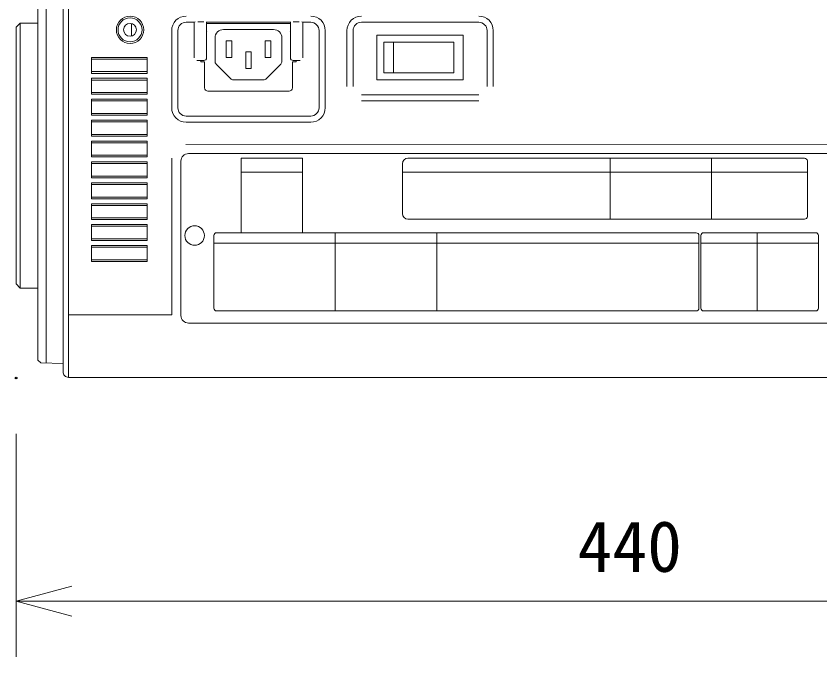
# Model space of a CAD drawing. Units: millimetres, scale not verified. Extents: x -62 to 63, y -56 to 57.
# Drawn here: x 17.1 to 45.91, y -7.34 to 15.64 of the extents above; entities that cross this region are included whole.
import ezdxf
from ezdxf.enums import TextEntityAlignment as Align

# ---------------------------------------------------------------- set-up
doc = ezdxf.new("R2010")
doc.units = ezdxf.units.MM
doc.header["$LTSCALE"] = 0.125
doc.header["$PDMODE"] = 32
doc.header["$PDSIZE"] = 0.0625
for name, color, linetype, lineweight in [('0-0_0', 7, 'Continuous', 9), ('0-3_GAIKEI', 7, 'Continuous', 18), ('0-6_SUNPO', 7, 'Continuous', 9)]:
    doc.layers.add(name, color=color, linetype=linetype, lineweight=lineweight)
doc.layers.add('0-7_Defpoints', color=7, linetype='Continuous')
doc.styles.add('ＭＳ ゴシック', font='')
doc.styles.get('ＭＳ ゴシック').set_extended_font_data('MS Gothic')

# ---------------------------------------------------------------- blocks, each defined once
blk = doc.blocks.new('_OPEN30')
at = {"layer": '0-0_0'}
blk.add_line((0, 0), (-1, 0), dxfattribs=at)
blk.add_lwpolyline([(-1, 0.26795), (0, 0), (-1, -0.26795)], dxfattribs=at)
blk = doc.blocks.new('D7')
at = {"layer": '0-6_SUNPO'}
for p, q in [((10.2823, 2.215), (10.2823, -5.785)), ((12.2823, -3.785), (52.2823, -3.785))]:
    blk.add_line(p, q, dxfattribs=at)
at = {"layer": '0-7_Defpoints'}
blk.add_point((10.2823, 4.215), dxfattribs=at)
at = {"layer": '0-6_SUNPO', "xscale": 2, "yscale": 2, "rotation": 180}
blk.add_blockref('_OPEN30', (10.2823, -3.785), dxfattribs=at)
at = {"layer": '0-6_SUNPO', "style": 'ＭＳ ゴシック'}
blk.add_text('440', height=1.833, dxfattribs=at).set_placement((30.4073, -3.285), align=Align.BOTTOM_LEFT)

msp = doc.modelspace()

# ---------------------------------------------------------------- linework, layer by layer
at = {"layer": '0-3_GAIKEI', "color": 1}
for p, q in [((18.9834, 2.6846), (18.9834, 18.1846)), ((18.1834, 17.672), (18.1834, 3.1971)), ((17.0995, 15.2346), (17.2495, 15.3846)), ((17.2495, 15.3846), (17.8741, 15.3846)), ((21.2334, 14.927), (21.2334, 15.3691)), ((23.4795, 15.4165), (23.198, 15.4165)), ((27.6601, 15.4165), (27.3795, 15.4165)), ((33.6822, 15.4165), (29.4795, 15.4165)), ((22.677, 12.3524), (22.677, 15.1165)), ((22.898, 15.1165), (22.898, 12.3524)), ((27.9601, 12.3524), (27.9601, 15.1165)), ((28.1812, 15.1165), (28.1812, 12.3524)), ((28.9584, 13.1163), (28.9584, 15.1165)), ((29.1795, 15.1165), (29.1795, 13.1163)), ((33.9822, 13.1163), (33.9822, 15.1165)), ((34.2032, 15.1165), (34.2032, 13.1163)), ((29.4793, 12.8165), (33.6823, 12.8165)), ((33.6823, 12.5954), (29.4793, 12.5954)), ((23.198, 12.0524), (27.6601, 12.0524)), ((27.6601, 11.8313), (23.198, 11.8313)), ((23.1794, 11.0382), (49.1203, 11.0407)), ((23.2799, 10.7084), (49.0199, 10.7109)), ((22.6807, 4.9213), (22.6802, 10.5388)), ((23.0099, 10.4384), (23.0105, 4.8984)), ((18.9834, 4.9246), (22.6807, 4.9246)), ((23.2805, 4.6284), (49.0205, 4.6309))]:
    msp.add_line(p, q, dxfattribs=at)
at = {"layer": '0-3_GAIKEI'}
for p, q in [((17.8834, 11.0562), (17.8834, 17.5671)), ((17.8834, 3.302), (17.8834, 11.0562)), ((17.9829, 3.2008), (17.8834, 3.302)), ((17.9829, 3.2008), (18.7834, 3.1863)), ((18.9834, 2.6846), (60.9495, 2.6846))]:
    msp.add_line(p, q, dxfattribs=at)
at = {"layer": '0-3_GAIKEI', "lineweight": 9}
for p, q in [((23.4795, 15.4165), (23.5179, 15.4265)), ((23.4795, 14.1444), (23.4795, 15.4165)), ((23.8295, 15.4295), (23.617, 15.4295)), ((23.9295, 15.426), (23.9295, 14.1444)), ((26.9283, 15.3665), (23.9307, 15.3665)), ((26.9283, 15.4165), (23.9308, 15.4165)), ((26.9295, 14.1444), (26.9295, 15.426)), ((27.242, 15.4295), (27.0295, 15.4295)), ((27.3795, 15.4165), (27.3411, 15.4265)), ((27.3795, 15.4165), (27.3795, 14.1444)), ((23.9293, 15.2501), (23.9307, 15.2515)), ((23.9307, 15.0894), (23.9293, 15.0907)), ((24.5295, 15.1544), (26.3295, 15.1544)), ((26.9297, 15.2501), (26.9283, 15.2515)), ((26.9283, 15.0893), (26.9297, 15.0907)), ((24.2295, 14.7044), (24.2295, 14.8544)), ((24.2295, 14.0166), (24.2295, 14.7044)), ((24.8295, 14.7544), (24.8295, 14.1544)), ((26.0295, 14.7544), (26.0295, 14.1544)), ((26.0295, 14.7544), (26.2295, 14.7544)), ((26.2295, 14.7544), (26.2295, 14.3544)), ((26.6295, 14.8544), (26.6295, 14.7044)), ((26.6295, 14.7044), (26.6295, 14.0166)), ((30.0312, 14.9528), (33.1278, 14.9528)), ((30.0312, 13.3561), (30.0312, 14.9528)), ((30.2795, 14.7044), (30.2795, 13.6044)), ((30.6295, 14.7044), (30.2795, 14.7044)), ((30.6295, 13.6044), (30.6295, 14.7044)), ((30.6295, 14.7044), (32.7936, 14.7044)), ((32.7936, 13.6044), (32.7936, 14.7044)), ((33.1278, 14.9528), (33.1278, 13.3561)), ((19.8029, 13.5841), (19.8029, 14.1554)), ((19.8029, 14.1554), (21.7962, 14.1554)), ((21.7962, 14.1554), (21.7962, 13.5841)), ((25.5295, 14.3544), (25.5295, 13.9544)), ((26.0295, 14.1544), (26.2295, 14.1544)), ((26.2295, 14.1544), (26.2295, 14.3544)), ((19.8029, 14.0948), (21.7962, 14.0948)), ((23.617, 14.0444), (23.5804, 14.0444)), ((23.8295, 14.0444), (23.617, 14.0444)), ((23.7239, 13.9944), (23.7239, 14.0444)), ((23.858, 13.9944), (23.7239, 13.9944)), ((23.858, 13.0624), (23.858, 13.9944)), ((24.7856, 13.3984), (24.2734, 13.9105)), ((25.3295, 13.7544), (25.3295, 13.9544)), ((25.5295, 13.9544), (25.5295, 13.7544)), ((26.5856, 13.9105), (26.0734, 13.3984)), ((27.0017, 13.9944), (27.0021, 13.0624)), ((27.1351, 13.9944), (27.0017, 13.9944)), ((27.242, 14.0444), (27.0295, 14.0444)), ((27.1351, 14.0444), (27.1351, 13.9944)), ((27.2786, 14.0444), (27.242, 14.0444)), ((21.7962, 13.6451), (19.8029, 13.6451)), ((21.7962, 13.5841), (19.8029, 13.5841)), ((25.5295, 13.7544), (25.3295, 13.7544)), ((30.2795, 13.6044), (30.6295, 13.6044)), ((32.7936, 13.6044), (30.6295, 13.6044)), ((19.8029, 13.406), (21.7962, 13.406)), ((19.8029, 12.8347), (19.8029, 13.406)), ((19.8029, 13.3454), (21.7962, 13.3454)), ((21.7962, 13.406), (21.7962, 12.8347)), ((25.9674, 13.3544), (24.8916, 13.3544)), ((33.1278, 13.3561), (30.0312, 13.3561)), ((21.7962, 12.8957), (19.8029, 12.8957)), ((21.7962, 12.8347), (19.8029, 12.8347)), ((26.8821, 12.9424), (23.978, 12.9424)), ((19.8029, 12.0853), (19.8029, 12.6566)), ((19.8029, 12.6566), (21.7962, 12.6566)), ((19.8029, 12.596), (21.7962, 12.596)), ((21.7962, 12.6566), (21.7962, 12.0853)), ((21.7962, 12.1463), (19.8029, 12.1463)), ((21.7962, 12.0853), (19.8029, 12.0853)), ((19.8029, 11.3359), (19.8029, 11.9072)), ((19.8029, 11.9072), (21.7962, 11.9072)), ((19.8029, 11.8466), (21.7962, 11.8466)), ((21.7962, 11.9072), (21.7962, 11.3359)), ((21.7962, 11.3969), (19.8029, 11.3969)), ((21.7962, 11.3359), (19.8029, 11.3359)), ((19.8029, 11.1578), (21.7962, 11.1578)), ((19.8029, 10.5865), (19.8029, 11.1578)), ((19.8029, 11.0972), (21.7962, 11.0972)), ((21.7962, 11.1578), (21.7962, 10.5865)), ((21.7962, 10.6475), (19.8029, 10.6475)), ((21.7962, 10.5865), (19.8029, 10.5865)), ((19.8029, 9.8371), (19.8029, 10.4084)), ((19.8029, 10.4084), (21.7962, 10.4084)), ((21.7962, 10.4084), (21.7962, 9.8371)), ((27.3658, 10.5424), (25.1658, 10.5424)), ((25.1658, 10.5424), (25.1658, 7.8696)), ((27.3658, 10.5424), (27.3658, 7.8696)), ((45.361, 10.5424), (31.1452, 10.5424)), ((38.394, 10.5424), (38.394, 8.3542)), ((42.0273, 10.5424), (42.0273, 8.3542)), ((45.461, 10.4424), (45.461, 8.4542)), ((19.8029, 10.3478), (21.7962, 10.3478)), ((30.9452, 8.5542), (30.9452, 10.3424)), ((21.7962, 9.8981), (19.8029, 9.8981)), ((21.7962, 9.8371), (19.8029, 9.8371)), ((27.3658, 10.0422), (25.1658, 10.0422)), ((45.461, 10.0422), (30.9452, 10.0422)), ((19.8029, 9.659), (21.7962, 9.659)), ((19.8029, 9.0877), (19.8029, 9.659)), ((19.8029, 9.5984), (21.7962, 9.5984)), ((21.7962, 9.659), (21.7962, 9.0877)), ((21.7962, 9.1487), (19.8029, 9.1487)), ((21.7962, 9.0877), (19.8029, 9.0877)), ((19.8029, 8.9096), (21.7962, 8.9096)), ((19.8029, 8.3383), (19.8029, 8.9096)), ((19.8029, 8.849), (21.7962, 8.849)), ((21.7962, 8.9096), (21.7962, 8.3383)), ((21.7962, 8.3993), (19.8029, 8.3993)), ((21.7962, 8.3383), (19.8029, 8.3383)), ((19.8029, 7.5889), (19.8029, 8.1602)), ((19.8029, 8.1602), (21.7962, 8.1602)), ((19.8029, 8.0996), (21.7962, 8.0996)), ((21.7962, 8.1602), (21.7962, 7.5889)), ((45.361, 8.3542), (31.1452, 8.3542)), ((28.6256, 7.8696), (24.2909, 7.8696)), ((28.5391, 5.0656), (28.5391, 7.8696)), ((41.4762, 7.8678), (28.6256, 7.8678)), ((32.1791, 5.0639), (32.1791, 7.8678)), ((45.7563, 7.8691), (41.7437, 7.8691)), ((43.6563, 7.8691), (43.6563, 5.0651)), ((21.7962, 7.6499), (19.8029, 7.6499)), ((21.7962, 7.5889), (19.8029, 7.5889)), ((24.1909, 7.7696), (24.1909, 5.1656)), ((28.6256, 7.4988), (24.1909, 7.4988)), ((41.5762, 7.4971), (28.6256, 7.4971)), ((41.5762, 7.7678), (41.5762, 5.1639)), ((41.6437, 7.7691), (41.6437, 5.1651)), ((45.8563, 7.4971), (41.6437, 7.4971)), ((45.8563, 7.7691), (45.8563, 5.1651)), ((19.8029, 7.4108), (21.7962, 7.4108)), ((19.8029, 6.8395), (19.8029, 7.4108)), ((19.8029, 7.3502), (21.7962, 7.3502)), ((21.7962, 7.4108), (21.7962, 6.8395)), ((21.7962, 6.9005), (19.8029, 6.9005)), ((21.7962, 6.8395), (19.8029, 6.8395)), ((28.6256, 5.0656), (24.2909, 5.0656)), ((41.4762, 5.0639), (28.6256, 5.0639)), ((45.7563, 5.0651), (41.7437, 5.0651))]:
    msp.add_line(p, q, dxfattribs=at)
at = {"layer": '0-3_GAIKEI'}
msp.add_lwpolyline([(18.7834, 17.9846), (18.7834, 15.9446), (18.7834, 4.9246), (18.7834, 2.8846)], dxfattribs=at)
at = {"layer": '0-3_GAIKEI', "color": 1}
for points in [[(17.2495, 5.8846), (17.2495, 10.6346), (17.2495, 15.3846)], [(17.0995, 6.0346), (17.0995, 10.6346), (17.0995, 15.2346)], [(17.8741, 5.8846), (17.2495, 5.8846), (17.0995, 6.0346)]]:
    msp.add_lwpolyline(points, dxfattribs=at)
at = {"layer": '0-3_GAIKEI', "lineweight": 9}
for points in [[(24.8295, 14.7544), (24.6295, 14.7544), (24.6295, 14.3544)], [(24.8295, 14.1544), (24.6295, 14.1544), (24.6295, 14.3544)], [(25.3295, 13.9544), (25.3295, 14.3544), (25.5295, 14.3544)]]:
    msp.add_lwpolyline(points, dxfattribs=at)
at = {"layer": '0-3_GAIKEI', "color": 1}
for radius in [0.4905, 0.43, 0.23]:
    msp.add_circle((21.1834, 15.1446), radius, dxfattribs=at)
at = {"layer": '0-3_GAIKEI', "lineweight": 9}
msp.add_circle((23.5002, 7.7685), 0.35, dxfattribs=at)
at = {"layer": '0-3_GAIKEI', "color": 1}
for centre, radius, start, end in [((23.198, 15.1165), 0.5211, 89.99996, 180), ((27.6601, 15.1165), 0.5211, 359.99998, 89.99996), ((29.4795, 15.1165), 0.5211, 89.99996, 180), ((33.6822, 15.1165), 0.5211, 359.99998, 89.99996), ((23.198, 15.1165), 0.3, 89.99996, 180), ((27.6601, 15.1165), 0.3, 359.99998, 89.99996), ((29.4795, 15.1165), 0.3, 89.99996, 180), ((33.6822, 15.1165), 0.3, 359.99998, 89.99996), ((23.198, 12.3524), 0.5211, 180, 269.99998), ((23.198, 12.3524), 0.3, 180, 269.99998), ((27.6601, 12.3524), 0.5211, 270, 359.99998), ((27.6601, 12.3524), 0.3, 270, 359.99998), ((23.2799, 10.4384), 0.27, 90.00549, 180.00549), ((23.2805, 4.8984), 0.27, 180.00549, 270.00549)]:
    msp.add_arc(centre, radius, start, end, dxfattribs=at)
at = {"layer": '0-3_GAIKEI', "lineweight": 9}
for centre, radius, start, end in [((24.5295, 14.8544), 0.3, 89.99996, 180), ((26.3295, 14.8544), 0.3, 359.99998, 89.99996), ((23.8295, 14.1444), 0.1, 270, 0.00129), ((27.0295, 14.1444), 0.1, 179.99864, 269.99998), ((24.3795, 14.0166), 0.15, 180, 224.99996), ((26.4795, 14.0166), 0.15, 315, 359.99998), ((24.8916, 13.5044), 0.15, 224.99996, 269.99998), ((25.9674, 13.5044), 0.15, 270, 315), ((23.978, 13.0624), 0.12, 180.00002, 270), ((26.8821, 13.0624), 0.12, 270, 0.02583), ((31.1452, 10.3424), 0.2, 90, 180), ((45.361, 10.4424), 0.1, 0, 90), ((31.1452, 8.5542), 0.2, 180, 270), ((45.361, 8.4542), 0.1, 270, 0), ((24.2909, 7.7696), 0.1, 90, 180), ((41.4762, 7.7678), 0.1, 0, 90), ((41.7437, 7.7691), 0.1, 90, 180), ((45.7563, 7.7691), 0.1, 0, 90), ((24.2909, 5.1656), 0.1, 180, 270), ((41.4762, 5.1639), 0.1, 270, 0), ((41.7437, 5.1651), 0.1, 180, 270), ((45.7563, 5.1651), 0.1, 270, 0)]:
    msp.add_arc(centre, radius, start, end, dxfattribs=at)
at = {"layer": '0-3_GAIKEI'}
msp.add_arc((18.9834, 2.8846), 0.2, 180, 270.00004, dxfattribs=at)

# ---------------------------------------------------------------- block references
at = {"layer": '0-6_SUNPO'}
msp.add_blockref('D7', (6.8172, -1.5542), dxfattribs=at)

doc.saveas('drawing.dxf')
